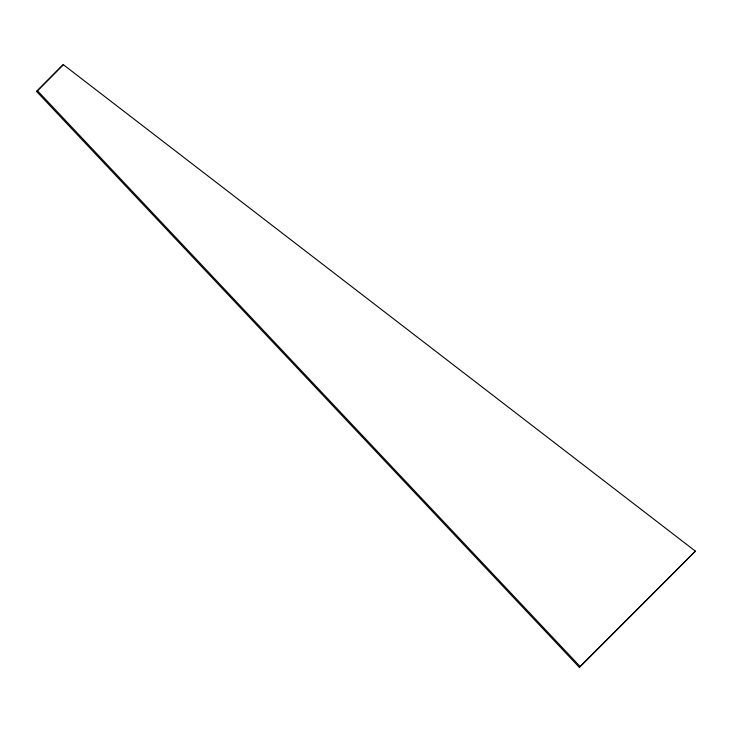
<?xml version="1.0" encoding="UTF-8"?>
<svg xmlns="http://www.w3.org/2000/svg" width="732" height="732" viewBox="0 0 732 732"><rect width="100%" height="100%" fill="white"/><g stroke="black" fill="none" stroke-linecap="round" stroke-linejoin="round"><path stroke-width="1.1" d="M36.6 91.491L63.291 64.626L695.4 551.159L579.36 667.374L36.6 91.491L63.291 64.626M579.36 667.374L695.4 551.159M37.332 90.576L580.092 666.468"/></g></svg>
